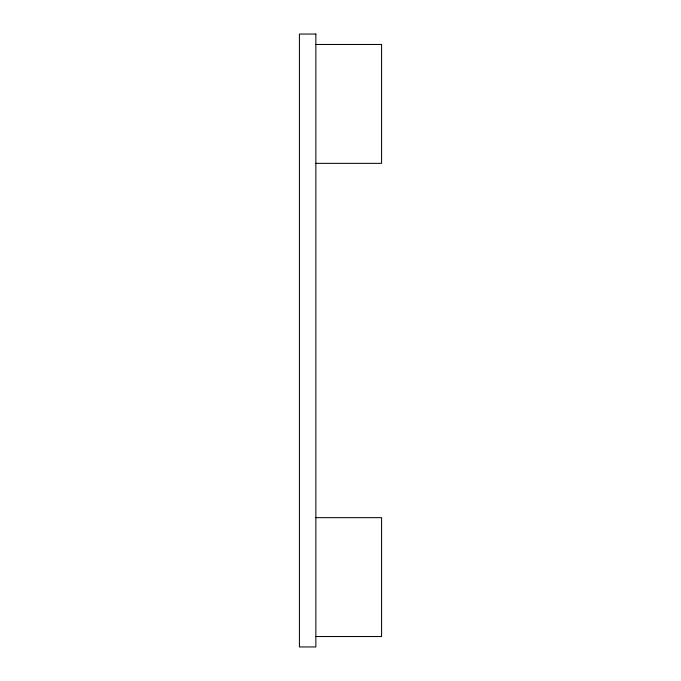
<?xml version="1.0" encoding="UTF-8"?>
<svg xmlns="http://www.w3.org/2000/svg" width="681" height="681" viewBox="0 0 681 681"><rect width="100%" height="100%" fill="white"/><g stroke="black" fill="none" stroke-linecap="round" stroke-linejoin="round"><path stroke-width="1.02" d="M315.856 44.469L381.581 44.469L381.581 163.355L315.856 163.355M315.856 517.645L381.581 517.645L381.581 636.531L315.856 636.531M315.856 34.05L299.419 34.05L299.419 646.95L315.856 646.95L315.856 34.05"/></g></svg>
